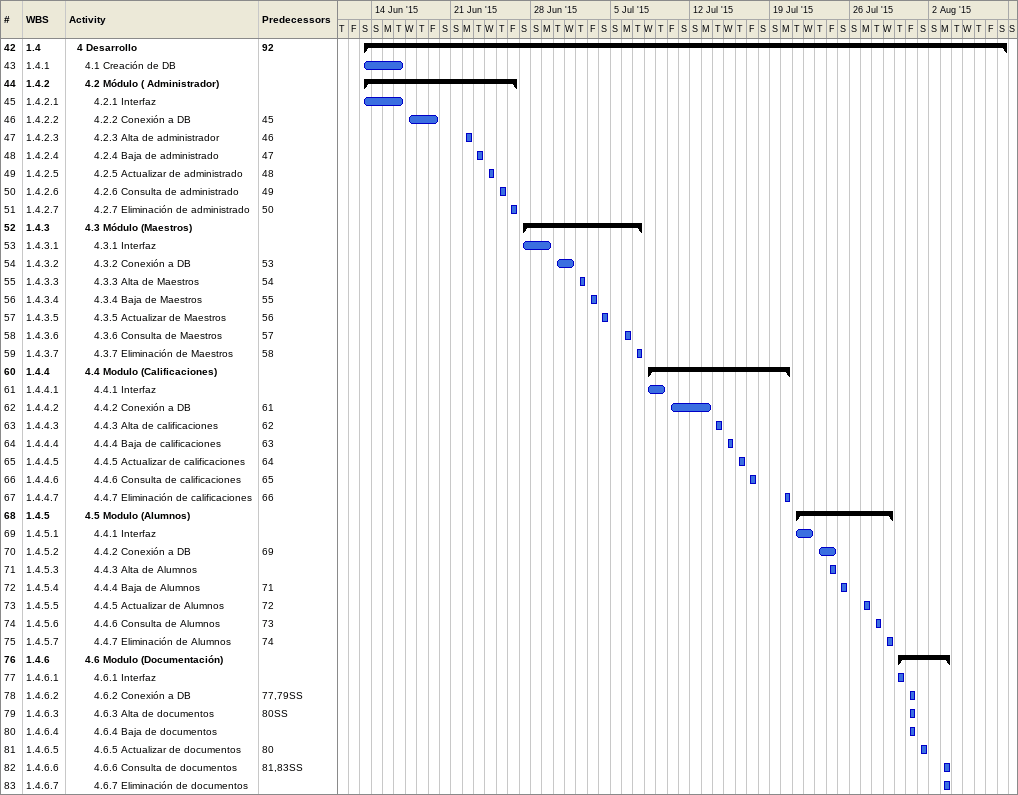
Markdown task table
| ID | WBS | Task | Start | Finish | Predecessors |
|---|---|---|---|---|---|
| 42 | 1.4 | **4 Desarrollo** | 2015-06-13 | 2015-08-08 | 92 |
| 43 | 1.4.1 | 4.1 Creación de DB | 2015-06-13 | 2015-06-16 |  |
| 44 | 1.4.2 | **4.2 Módulo ( Administrador)** | 2015-06-13 | 2015-06-26 |  |
| 45 | 1.4.2.1 | 4.2.1 Interfaz | 2015-06-13 | 2015-06-16 |  |
| 46 | 1.4.2.2 | 4.2.2 Conexión a DB | 2015-06-17 | 2015-06-19 | 45 |
| 47 | 1.4.2.3 | 4.2.3 Alta de administrador | 2015-06-22 | 2015-06-22 | 46 |
| 48 | 1.4.2.4 | 4.2.4 Baja de administrado | 2015-06-23 | 2015-06-23 | 47 |
| 49 | 1.4.2.5 | 4.2.5 Actualizar de administrado | 2015-06-24 | 2015-06-24 | 48 |
| 50 | 1.4.2.6 | 4.2.6 Consulta de administrado | 2015-06-25 | 2015-06-25 | 49 |
| 51 | 1.4.2.7 | 4.2.7 Eliminación de administrado | 2015-06-26 | 2015-06-26 | 50 |
| 52 | 1.4.3 | **4.3 Módulo (Maestros)** | 2015-06-27 | 2015-07-07 |  |
| 53 | 1.4.3.1 | 4.3.1 Interfaz | 2015-06-27 | 2015-06-29 |  |
| 54 | 1.4.3.2 | 4.3.2 Conexión a DB | 2015-06-30 | 2015-07-01 | 53 |
| 55 | 1.4.3.3 | 4.3.3 Alta de Maestros | 2015-07-02 | 2015-07-02 | 54 |
| 56 | 1.4.3.4 | 4.3.4 Baja de Maestros | 2015-07-03 | 2015-07-03 | 55 |
| 57 | 1.4.3.5 | 4.3.5 Actualizar de Maestros | 2015-07-04 | 2015-07-04 | 56 |
| 58 | 1.4.3.6 | 4.3.6 Consulta de Maestros | 2015-07-06 | 2015-07-06 | 57 |
| 59 | 1.4.3.7 | 4.3.7 Eliminación de Maestros | 2015-07-07 | 2015-07-07 | 58 |
| 60 | 1.4.4 | **4.4 Modulo (Calificaciones)** | 2015-07-08 | 2015-07-20 |  |
| 61 | 1.4.4.1 | 4.4.1 Interfaz | 2015-07-08 | 2015-07-09 |  |
| 62 | 1.4.4.2 | 4.4.2 Conexión a DB | 2015-07-10 | 2015-07-13 | 61 |
| 63 | 1.4.4.3 | 4.4.3 Alta de calificaciones | 2015-07-14 | 2015-07-14 | 62 |
| 64 | 1.4.4.4 | 4.4.4 Baja de calificaciones | 2015-07-15 | 2015-07-15 | 63 |
| 65 | 1.4.4.5 | 4.4.5 Actualizar de calificaciones | 2015-07-16 | 2015-07-16 | 64 |
| 66 | 1.4.4.6 | 4.4.6 Consulta de calificaciones | 2015-07-17 | 2015-07-17 | 65 |
| 67 | 1.4.4.7 | 4.4.7 Eliminación de calificaciones | 2015-07-20 | 2015-07-20 | 66 |
| 68 | 1.4.5 | **4.5 Modulo (Alumnos)** | 2015-07-21 | 2015-07-29 |  |
| 69 | 1.4.5.1 | 4.4.1 Interfaz | 2015-07-21 | 2015-07-22 |  |
| 70 | 1.4.5.2 | 4.4.2 Conexión a DB | 2015-07-23 | 2015-07-24 | 69 |
| 71 | 1.4.5.3 | 4.4.3 Alta de Alumnos | 2015-07-24 | 2015-07-24 |  |
| 72 | 1.4.5.4 | 4.4.4 Baja de Alumnos | 2015-07-25 | 2015-07-25 | 71 |
| 73 | 1.4.5.5 | 4.4.5 Actualizar de Alumnos | 2015-07-27 | 2015-07-27 | 72 |
| 74 | 1.4.5.6 | 4.4.6 Consulta de Alumnos | 2015-07-28 | 2015-07-28 | 73 |
| 75 | 1.4.5.7 | 4.4.7 Eliminación de Alumnos | 2015-07-29 | 2015-07-29 | 74 |
| 76 | 1.4.6 | **4.6 Modulo (Documentación)** | 2015-07-30 | 2015-08-03 |  |
| 77 | 1.4.6.1 | 4.6.1 Interfaz | 2015-07-30 | 2015-07-30 |  |
| 78 | 1.4.6.2 | 4.6.2 Conexión a DB | 2015-07-31 | 2015-07-31 | 77, 79SS |
| 79 | 1.4.6.3 | 4.6.3 Alta de documentos | 2015-07-31 | 2015-07-31 | 80SS |
| 80 | 1.4.6.4 | 4.6.4 Baja de documentos | 2015-07-31 | 2015-07-31 |  |
| 81 | 1.4.6.5 | 4.6.5 Actualizar de documentos | 2015-08-01 | 2015-08-01 | 80 |
| 82 | 1.4.6.6 | 4.6.6 Consulta de documentos | 2015-08-03 | 2015-08-03 | 81, 83SS |
| 83 | 1.4.6.7 | 4.6.7 Eliminación de documentos | 2015-08-03 | 2015-08-03 |  |
